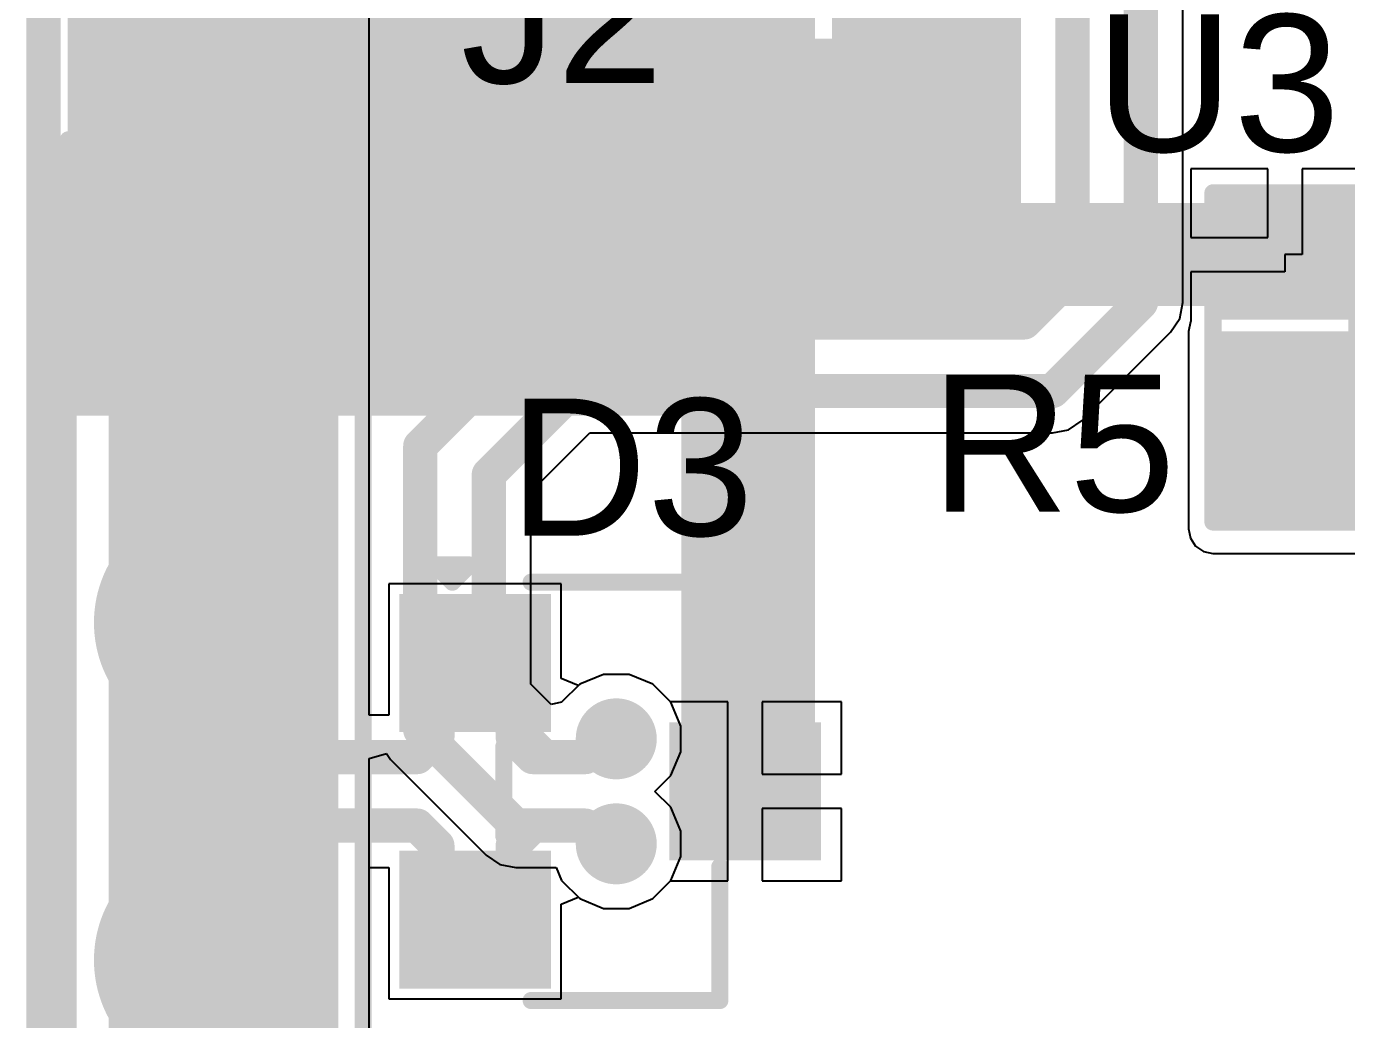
# Model space of a CAD drawing. Header units: millimetres. Extents: x -0.06 to 2.07, y -0.2 to 1.65.
# Drawn here: x -0.064 to 0.321, y 0.2529 to 0.5425 of the extents above; entities that cross this region are included whole.
import ezdxf

# ---------------------------------------------------------------- set-up
doc = ezdxf.new("R2010")
doc.units = ezdxf.units.MM
doc.header["$MEASUREMENT"] = 0
for name, color, linetype in [('BottomLayer', 5, 'Continuous'), ('Mechanical2', 216, 'Continuous'), ('TopLayer', 1, 'Continuous'), ('TopOverlay', 2, 'Continuous'), ('TopPaste', 8, 'Continuous'), ('TopSolder', 216, 'Continuous'), ('ViaHoleLayer', 16, 'Continuous')]:
    doc.layers.add(name, color=color, linetype=linetype)
doc.styles.add('Arial', font='', dxfattribs={"height": 0.2})
doc.styles.get('Arial').set_extended_font_data('Arial')

# ---------------------------------------------------------------- blocks, each defined once
blk = doc.blocks.new('R___0603_14')
at = {"layer": 'TopLayer'}
for points in [[(-0.015, 0.0175), (-0.015, -0.0175), (-0.045, -0.0175), (-0.045, 0.0175)], [(0.045, 0.0175), (0.045, -0.0175), (0.015, -0.0175), (0.015, 0.0175)]]:
    blk.add_hatch(color=1, dxfattribs=at).paths.add_polyline_path(points)
at = {"layer": 'TopPaste'}
for points in [[(-0.015, 0.0175), (-0.015, -0.0175), (-0.045, -0.0175), (-0.045, 0.0175)], [(0.045, 0.0175), (0.045, -0.0175), (0.015, -0.0175), (0.015, 0.0175)]]:
    blk.add_hatch(color=8, dxfattribs=at).paths.add_polyline_path(points)
at = {"layer": 'TopSolder'}
for points in [[(-0.011, 0.0215), (-0.011, -0.0215), (-0.049, -0.0215), (-0.049, 0.0215)], [(0.049, 0.0215), (0.049, -0.0215), (0.011, -0.0215), (0.011, 0.0215)]]:
    blk.add_hatch(color=216, dxfattribs=at).paths.add_polyline_path(points)
at = {"layer": 'TopOverlay', "const_width": 0.005}
for points in [[(0.048, 0.021), (-0.048, 0.021)], [(-0.048, -0.021), (-0.048, 0.021)], [(0.048, -0.021), (0.048, 0.021)], [(0.048, -0.021), (-0.048, -0.021)]]:
    blk.add_lwpolyline(points, dxfattribs=at)
at = {"layer": 'TopOverlay', "const_width": 0.0025}
for points in [[(-0.04925, 0.021, 1), (-0.04675, 0.021, 1)], [(-0.04925, 0.021, 1), (-0.04675, 0.021, 1)], [(0.04675, 0.021, 1), (0.04925, 0.021, 1)], [(0.04675, 0.021, 1), (0.04925, 0.021, 1)], [(-0.04925, -0.021, 1), (-0.04675, -0.021, 1)], [(-0.04925, -0.021, 1), (-0.04675, -0.021, 1)], [(0.04675, -0.021, 1), (0.04925, -0.021, 1)], [(0.04675, -0.021, 1), (0.04925, -0.021, 1)]]:
    blk.add_lwpolyline(points, format="xyb", close=True, dxfattribs=at)
blk = doc.blocks.new('P____4_P___25')
at = {"layer": 'TopLayer'}
h = blk.add_hatch(color=1, dxfattribs=at)
edge = h.paths.add_edge_path()
edge.add_arc((-0.14764, 0), 0.0315, 0, 360)
h = blk.add_hatch(color=1, dxfattribs=at)
edge = h.paths.add_edge_path()
edge.add_arc((-0.04921, 0), 0.0315, 0, 360)
h = blk.add_hatch(color=1, dxfattribs=at)
edge = h.paths.add_edge_path()
edge.add_arc((0.04921, 0), 0.0315, 0, 360)
h = blk.add_hatch(color=1, dxfattribs=at)
edge = h.paths.add_edge_path()
edge.add_arc((0.14764, 0), 0.0315, 0, 360)
at = {"layer": 'TopPaste'}
h = blk.add_hatch(color=8, dxfattribs=at)
edge = h.paths.add_edge_path()
edge.add_arc((-0.14764, 0), 0.0315, 0, 360)
h = blk.add_hatch(color=8, dxfattribs=at)
edge = h.paths.add_edge_path()
edge.add_arc((-0.04921, 0), 0.0315, 0, 360)
h = blk.add_hatch(color=8, dxfattribs=at)
edge = h.paths.add_edge_path()
edge.add_arc((0.04921, 0), 0.0315, 0, 360)
h = blk.add_hatch(color=8, dxfattribs=at)
edge = h.paths.add_edge_path()
edge.add_arc((0.14764, 0), 0.0315, 0, 360)
at = {"layer": 'TopSolder'}
h = blk.add_hatch(color=216, dxfattribs=at)
edge = h.paths.add_edge_path()
edge.add_arc((-0.14764, 0), 0.0355, 0, 360)
h = blk.add_hatch(color=216, dxfattribs=at)
edge = h.paths.add_edge_path()
edge.add_arc((-0.04921, 0), 0.0355, 0, 360)
h = blk.add_hatch(color=216, dxfattribs=at)
edge = h.paths.add_edge_path()
edge.add_arc((0.04921, 0), 0.0355, 0, 360)
h = blk.add_hatch(color=216, dxfattribs=at)
edge = h.paths.add_edge_path()
edge.add_arc((0.14764, 0), 0.0355, 0, 360)
at = {"layer": 'TopOverlay', "const_width": 0.005}
for points in [[(-0.19, 0.043), (-0.19, -0.043)], [(-0.19, 0.043), (0.19, 0.043)], [(0.19, 0.043), (0.19, -0.043)], [(-0.201, 0), (-0.201, -0.01)], [(-0.201, 0), (-0.196, -0.005)], [(-0.196, -0.005), (-0.201, -0.01)], [(-0.19, -0.043), (0.19, -0.043)]]:
    blk.add_lwpolyline(points, dxfattribs=at)
at = {"layer": 'TopOverlay', "const_width": 0.0025}
for points in [[(-0.19125, 0.043, 1), (-0.18875, 0.043, 1)], [(-0.19125, 0.043, 1), (-0.18875, 0.043, 1)], [(0.18875, 0.043, 1), (0.19125, 0.043, 1)], [(0.18875, 0.043, 1), (0.19125, 0.043, 1)], [(-0.20225, 0, 1), (-0.19975, 0, 1)], [(-0.20225, 0, 1), (-0.19975, 0, 1)], [(-0.19725, -0.005, 1), (-0.19475, -0.005, 1)], [(-0.19725, -0.005, 1), (-0.19475, -0.005, 1)], [(-0.20225, -0.01, 1), (-0.19975, -0.01, 1)], [(-0.20225, -0.01, 1), (-0.19975, -0.01, 1)], [(-0.19125, -0.043, 1), (-0.18875, -0.043, 1)], [(-0.19125, -0.043, 1), (-0.18875, -0.043, 1)], [(0.18875, -0.043, 1), (0.19125, -0.043, 1)], [(0.18875, -0.043, 1), (0.19125, -0.043, 1)]]:
    blk.add_lwpolyline(points, format="xyb", close=True, dxfattribs=at)
blk = doc.blocks.new('S___23_29')
at = {"layer": 'TopLayer'}
for points in [[(-0.01614, 0.05748), (0.01614, 0.05748), (0.01614, 0.02126), (-0.01614, 0.02126)], [(-0.05354, -0.02126), (-0.02126, -0.02126), (-0.02126, -0.05748), (-0.05354, -0.05748)], [(0.02126, -0.02126), (0.05354, -0.02126), (0.05354, -0.05748), (0.02126, -0.05748)]]:
    blk.add_hatch(color=1, dxfattribs=at).paths.add_polyline_path(points)
at = {"layer": 'TopPaste'}
for points in [[(-0.01614, 0.05748), (0.01614, 0.05748), (0.01614, 0.02126), (-0.01614, 0.02126)], [(-0.05354, -0.02126), (-0.02126, -0.02126), (-0.02126, -0.05748), (-0.05354, -0.05748)], [(0.02126, -0.02126), (0.05354, -0.02126), (0.05354, -0.05748), (0.02126, -0.05748)]]:
    blk.add_hatch(color=8, dxfattribs=at).paths.add_polyline_path(points)
at = {"layer": 'TopSolder'}
for points in [[(-0.02014, 0.06148), (0.02014, 0.06148), (0.02014, 0.01726), (-0.02014, 0.01726)], [(-0.05754, -0.01726), (-0.01726, -0.01726), (-0.01726, -0.06148), (-0.05754, -0.06148)], [(0.01726, -0.01726), (0.05754, -0.01726), (0.05754, -0.06148), (0.01726, -0.06148)]]:
    blk.add_hatch(color=216, dxfattribs=at).paths.add_polyline_path(points)
at = {"layer": 'TopOverlay', "const_width": 0.005}
for points in [[(-0.061, -0.023), (-0.061, 0.032)], [(-0.022, 0.032), (-0.061, 0.032)], [(0.061, 0.032), (0.022, 0.032)], [(0.061, -0.023), (0.061, 0.032)], [(0.013, -0.031), (-0.013, -0.031)], [(-0.061, -0.046), (-0.066, -0.041)], [(-0.066, -0.051), (-0.066, -0.041)], [(-0.066, -0.051), (-0.061, -0.046)]]:
    blk.add_lwpolyline(points, dxfattribs=at)
at = {"layer": 'TopOverlay', "const_width": 0.0025}
for points in [[(-0.06225, 0.032, 1), (-0.05975, 0.032, 1)], [(-0.06225, 0.032, 1), (-0.05975, 0.032, 1)], [(-0.02325, 0.032, 1), (-0.02075, 0.032, 1)], [(0.02075, 0.032, 1), (0.02325, 0.032, 1)], [(0.05975, 0.032, 1), (0.06225, 0.032, 1)], [(0.05975, 0.032, 1), (0.06225, 0.032, 1)], [(-0.06225, -0.023, 1), (-0.05975, -0.023, 1)], [(0.05975, -0.023, 1), (0.06225, -0.023, 1)], [(-0.01425, -0.031, 1), (-0.01175, -0.031, 1)], [(0.01175, -0.031, 1), (0.01425, -0.031, 1)], [(-0.06725, -0.041, 1), (-0.06475, -0.041, 1)], [(-0.06725, -0.041, 1), (-0.06475, -0.041, 1)], [(-0.06225, -0.046, 1), (-0.05975, -0.046, 1)], [(-0.06225, -0.046, 1), (-0.05975, -0.046, 1)], [(-0.06725, -0.051, 1), (-0.06475, -0.051, 1)], [(-0.06725, -0.051, 1), (-0.06475, -0.051, 1)]]:
    blk.add_lwpolyline(points, format="xyb", close=True, dxfattribs=at)

msp = doc.modelspace()

# ---------------------------------------------------------------- hatches: boundary and pattern name
at = {"layer": 'BottomLayer'}
for points in [[(0.17093, 1.16427), (0.17093, 0.475), (0.226, 0.475), (0.226, 1.16427)], [(0.027, 0.093), (0.027, 0.539), (-0.04, 0.539), (-0.04, 0.093)], [(-0.037, 0.475), (0.22173, 0.475), (0.22173, 0.53893), (-0.037, 0.53893)]]:
    msp.add_hatch(color=5, dxfattribs=at).paths.add_polyline_path(points)
h = msp.add_hatch(color=5, dxfattribs=at)
edge = h.paths.add_edge_path()
edge.add_arc((0.108, 0.33476), 0.01181, 0, 360)
h = msp.add_hatch(color=5, dxfattribs=at)
edge = h.paths.add_edge_path()
edge.add_arc((0.108, 0.30414), 0.01181, 0, 360)
at = {"layer": 'TopLayer'}
for points in [[(-0.052, 0.429), (0.083, 0.429), (0.083, 0.802), (-0.052, 0.802)], [(0.064, 0.429), (0.166, 0.429), (0.166, 0.652), (0.064, 0.652)], [(0.148, 0.461), (0.387, 0.461), (0.387, 0.491), (0.148, 0.491)], [(0.282, 0.396), (0.387, 0.396), (0.387, 0.4536), (0.282, 0.4536)], [(0.127, 0.303), (0.166, 0.303), (0.166, 0.445), (0.127, 0.445)]]:
    msp.add_hatch(color=1, dxfattribs=at).paths.add_polyline_path(points)
h = msp.add_hatch(color=1, dxfattribs=at)
edge = h.paths.add_edge_path()
edge.add_arc((0.108, 0.33476), 0.01181, 0, 360)
h = msp.add_hatch(color=1, dxfattribs=at)
edge = h.paths.add_edge_path()
edge.add_arc((0.108, 0.30414), 0.01181, 0, 360)
at = {"layer": 'ViaHoleLayer'}
h = msp.add_hatch(color=16, dxfattribs=at)
edge = h.paths.add_edge_path()
edge.add_arc((0.108, 0.33476), 0.00591, 0, 360)
h = msp.add_hatch(color=16, dxfattribs=at)
edge = h.paths.add_edge_path()
edge.add_arc((0.108, 0.30414), 0.00591, 0, 360)

# ---------------------------------------------------------------- linework, layer by layer
at = {"layer": 'BottomLayer'}
for p, q in [((0.27324, 0.462), (0.27324, 0.60472)), ((0.2723, 0.45732), (0.27324, 0.462)), ((0.26965, 0.45335), (0.2723, 0.45732)), ((0.24386, 0.42756), (0.26965, 0.45335)), ((0.2399, 0.42491), (0.24386, 0.42756)), ((0.08309, 0.40679), (0.10028, 0.42398)), ((0.10028, 0.42398), (0.23521, 0.42398)), ((0.23521, 0.42398), (0.2399, 0.42491)), ((0.08309, 0.35071), (0.08309, 0.40679)), ((0.08899, 0.34481), (0.08309, 0.35071)), ((0.09734, 0.35071), (0.09205, 0.34542)), ((0.10426, 0.35357), (0.09734, 0.35071)), ((0.11174, 0.35357), (0.10426, 0.35357)), ((0.11866, 0.35071), (0.11174, 0.35357)), ((0.12395, 0.34542), (0.11866, 0.35071)), ((0.09205, 0.34542), (0.08899, 0.34481)), ((0.12681, 0.3385), (0.12395, 0.34542)), ((0.12681, 0.33102), (0.12681, 0.3385)), ((0.03598, 0.32901), (0.04098, 0.33053)), ((0.03598, 0.04351), (0.03598, 0.32901)), ((0.04098, 0.33053), (0.04221, 0.3287)), ((0.04221, 0.3287), (0.07011, 0.3008)), ((0.12395, 0.3241), (0.12681, 0.33102)), ((0.11929, 0.31945), (0.12395, 0.3241)), ((0.12395, 0.31479), (0.11929, 0.31945)), ((0.12681, 0.30788), (0.12395, 0.31479)), ((0.12681, 0.3004), (0.12681, 0.30788)), ((0.07011, 0.3008), (0.07408, 0.29814)), ((0.12395, 0.29348), (0.12681, 0.3004)), ((0.07408, 0.29814), (0.07876, 0.29721)), ((0.07876, 0.29721), (0.09051, 0.29721)), ((0.09051, 0.29721), (0.09205, 0.29348)), ((0.09205, 0.29348), (0.09734, 0.28819)), ((0.11866, 0.28819), (0.12395, 0.29348)), ((0.09734, 0.28819), (0.10426, 0.28533)), ((0.10426, 0.28533), (0.11174, 0.28533)), ((0.11174, 0.28533), (0.11866, 0.28819))]:
    msp.add_line(p, q, dxfattribs=at)
for points, const_width in [([(0.241, 0.47028), (0.241, 0.71448)], 0.01), ([(0.261, 0.462), (0.261, 0.60472)], 0.01), ([(-0.0088, 0.50793), (-0.00673, 0.51)], 0.04), ([(0.22693, 0.45621), (0.241, 0.47028)], 0.01), ([(0.23521, 0.43621), (0.261, 0.462)], 0.01), ([(0.05086, 0.42014), (0.08693, 0.45621)], 0.01), ([(0.08693, 0.45621), (0.22693, 0.45621)], 0.01), ([(0.07086, 0.41186), (0.09521, 0.43621)], 0.01), ([(0.09521, 0.43621), (0.23521, 0.43621)], 0.01), ([(0.05086, 0.33735), (0.05086, 0.42014)], 0.01), ([(0.07086, 0.34564), (0.07086, 0.41186)], 0.01), ([(0.07086, 0.34564), (0.08705, 0.32945)], 0.01), ([(0.05086, 0.33735), (0.07876, 0.30945)], 0.01), ([(0.099, 0.32945), (0.10431, 0.33476)], 0.01), ([(0.10431, 0.33476), (0.108, 0.33476)], 0.01), ([(0.08705, 0.32945), (0.099, 0.32945)], 0.01), ([(0.07876, 0.30945), (0.099, 0.30945)], 0.01), ([(0.099, 0.30945), (0.10431, 0.30414)], 0.01), ([(0.10431, 0.30414), (0.108, 0.30414)], 0.01)]:
    msp.add_lwpolyline(points, dxfattribs=dict(at, const_width=const_width))
for points, const_width in [([(-0.0188, 0.50793, 1), (0.0012, 0.50793, 1)], 0.02), ([(-0.01673, 0.51, 1), (0.00327, 0.51, 1)], 0.02), ([(0.2385, 0.47028, 1), (0.2435, 0.47028, 1)], 0.005), ([(0.2385, 0.47028, 1), (0.2435, 0.47028, 1)], 0.005), ([(0.2585, 0.462, 1), (0.2635, 0.462, 1)], 0.005), ([(0.2585, 0.462, 1), (0.2635, 0.462, 1)], 0.005), ([(0.08443, 0.45621, 1), (0.08943, 0.45621, 1)], 0.005), ([(0.08443, 0.45621, 1), (0.08943, 0.45621, 1)], 0.005), ([(0.22443, 0.45621, 1), (0.22943, 0.45621, 1)], 0.005), ([(0.22443, 0.45621, 1), (0.22943, 0.45621, 1)], 0.005), ([(0.09271, 0.43621, 1), (0.09771, 0.43621, 1)], 0.005), ([(0.09271, 0.43621, 1), (0.09771, 0.43621, 1)], 0.005), ([(0.23271, 0.43621, 1), (0.23771, 0.43621, 1)], 0.005), ([(0.23271, 0.43621, 1), (0.23771, 0.43621, 1)], 0.005), ([(0.04836, 0.42014, 1), (0.05336, 0.42014, 1)], 0.005), ([(0.04836, 0.42014, 1), (0.05336, 0.42014, 1)], 0.005), ([(0.06836, 0.41186, 1), (0.07336, 0.41186, 1)], 0.005), ([(0.06836, 0.41186, 1), (0.07336, 0.41186, 1)], 0.005), ([(0.06836, 0.34564, 1), (0.07336, 0.34564, 1)], 0.005), ([(0.06836, 0.34564, 1), (0.07336, 0.34564, 1)], 0.005), ([(0.04836, 0.33735, 1), (0.05336, 0.33735, 1)], 0.005), ([(0.04836, 0.33735, 1), (0.05336, 0.33735, 1)], 0.005), ([(0.10181, 0.33476, 1), (0.10681, 0.33476, 1)], 0.005), ([(0.10181, 0.33476, 1), (0.10681, 0.33476, 1)], 0.005), ([(0.1055, 0.33476, 1), (0.1105, 0.33476, 1)], 0.005), ([(0.08455, 0.32945, 1), (0.08955, 0.32945, 1)], 0.005), ([(0.08455, 0.32945, 1), (0.08955, 0.32945, 1)], 0.005), ([(0.0965, 0.32945, 1), (0.1015, 0.32945, 1)], 0.005), ([(0.0965, 0.32945, 1), (0.1015, 0.32945, 1)], 0.005), ([(0.07626, 0.30945, 1), (0.08126, 0.30945, 1)], 0.005), ([(0.07626, 0.30945, 1), (0.08126, 0.30945, 1)], 0.005), ([(0.0965, 0.30945, 1), (0.1015, 0.30945, 1)], 0.005), ([(0.0965, 0.30945, 1), (0.1015, 0.30945, 1)], 0.005), ([(0.10181, 0.30414, 1), (0.10681, 0.30414, 1)], 0.005), ([(0.10181, 0.30414, 1), (0.10681, 0.30414, 1)], 0.005), ([(0.1055, 0.30414, 1), (0.1105, 0.30414, 1)], 0.005)]:
    msp.add_lwpolyline(points, format="xyb", close=True, dxfattribs=dict(at, const_width=const_width))
at = {"layer": 'Mechanical2', "const_width": 0.01}
msp.add_lwpolyline([(-0.059, -0.059), (-0.059, 1.646)], dxfattribs=at)
at = {"layer": 'TopLayer'}
for p, q in [((0.03598, 0.34168), (0.03598, 0.55668)), ((0.298, 0.501), (0.2755, 0.501)), ((0.2755, 0.501), (0.2755, 0.481)), ((0.298, 0.481), (0.298, 0.501)), ((0.32986, 0.501), (0.308, 0.501)), ((0.308, 0.501), (0.308, 0.476)), ((0.2755, 0.481), (0.298, 0.481)), ((0.308, 0.476), (0.303, 0.476)), ((0.303, 0.476), (0.303, 0.471)), ((0.303, 0.471), (0.2755, 0.471)), ((0.2755, 0.471), (0.2755, 0.45647)), ((0.27541, 0.45633), (0.27486, 0.4536)), ((0.2755, 0.45647), (0.27541, 0.45633)), ((0.27486, 0.4536), (0.27486, 0.396)), ((0.27486, 0.396), (0.27541, 0.39327)), ((0.27541, 0.39327), (0.27695, 0.39095)), ((0.27695, 0.39095), (0.27927, 0.38941)), ((0.27927, 0.38941), (0.282, 0.38886)), ((0.282, 0.38886), (0.387, 0.38886)), ((0.09194, 0.37999), (0.04172, 0.37999)), ((0.04172, 0.37999), (0.04172, 0.34168)), ((0.09194, 0.35237), (0.09194, 0.37999)), ((0.09694, 0.3503), (0.09194, 0.35237)), ((0.09734, 0.35071), (0.09694, 0.3503)), ((0.10426, 0.35357), (0.09734, 0.35071)), ((0.11174, 0.35357), (0.10426, 0.35357)), ((0.11866, 0.35071), (0.11174, 0.35357)), ((0.12377, 0.34559), (0.11866, 0.35071)), ((0.14057, 0.34559), (0.12377, 0.34559)), ((0.14057, 0.31945), (0.14057, 0.34559)), ((0.17368, 0.34559), (0.15057, 0.34559)), ((0.15057, 0.34559), (0.15057, 0.32445)), ((0.17368, 0.32445), (0.17368, 0.34559)), ((0.04172, 0.34168), (0.03598, 0.34168)), ((0.15057, 0.32445), (0.17368, 0.32445)), ((0.14057, 0.29331), (0.14057, 0.31945)), ((0.17368, 0.31445), (0.15057, 0.31445)), ((0.15057, 0.31445), (0.15057, 0.29331)), ((0.17368, 0.29331), (0.17368, 0.31445)), ((0.03598, 0.04351), (0.03598, 0.29721)), ((0.03598, 0.29721), (0.04172, 0.29721)), ((0.04172, 0.29721), (0.04172, 0.25891)), ((0.11866, 0.28819), (0.12377, 0.29331)), ((0.12377, 0.29331), (0.14057, 0.29331)), ((0.15057, 0.29331), (0.17368, 0.29331)), ((0.09194, 0.28652), (0.09694, 0.28859)), ((0.09194, 0.25891), (0.09194, 0.28652)), ((0.09694, 0.28859), (0.09734, 0.28819)), ((0.09734, 0.28819), (0.10426, 0.28533)), ((0.10426, 0.28533), (0.11174, 0.28533)), ((0.11174, 0.28533), (0.11866, 0.28819)), ((0.04172, 0.25891), (0.09194, 0.25891))]:
    msp.add_line(p, q, dxfattribs=at)
at = {"layer": 'TopLayer', "const_width": 0.01}
for points in [[(-0.0088, 0.35525), (-0.0088, 0.36866)], [(-0.0088, 0.35525), (0.017, 0.32945)], [(0.05584, 0.34586), (0.06683, 0.35685)], [(0.06683, 0.35685), (0.07782, 0.34586)], [(0.05584, 0.33531), (0.05584, 0.34586)], [(0.07782, 0.33531), (0.07782, 0.34586)], [(0.04998, 0.32945), (0.05584, 0.33531)], [(0.07782, 0.33531), (0.08368, 0.32945)], [(0.017, 0.32945), (0.04998, 0.32945)], [(0.08368, 0.32945), (0.099, 0.32945)], [(-0.0088, 0.28365), (0.017, 0.30945)], [(0.017, 0.30945), (0.04998, 0.30945)], [(0.04998, 0.30945), (0.05584, 0.30359)], [(0.07782, 0.30359), (0.08368, 0.30945)], [(0.08368, 0.30945), (0.099, 0.30945)], [(0.05584, 0.29304), (0.05584, 0.30359)], [(0.07782, 0.29304), (0.07782, 0.30359)], [(0.05584, 0.29304), (0.06683, 0.28205)], [(0.06683, 0.28205), (0.07782, 0.29304)], [(-0.0088, 0.27024), (-0.0088, 0.28365)]]:
    msp.add_lwpolyline(points, dxfattribs=at)
at = {"layer": 'TopLayer', "const_width": 0.005}
for points in [[(-0.0113, 0.36866, 1), (-0.0063, 0.36866, 1)], [(-0.0113, 0.35525, 1), (-0.0063, 0.35525, 1)], [(-0.0113, 0.35525, 1), (-0.0063, 0.35525, 1)], [(0.06433, 0.35685, 1), (0.06933, 0.35685, 1)], [(0.06433, 0.35685, 1), (0.06933, 0.35685, 1)], [(0.05334, 0.34586, 1), (0.05834, 0.34586, 1)], [(0.05334, 0.34586, 1), (0.05834, 0.34586, 1)], [(0.07532, 0.34586, 1), (0.08032, 0.34586, 1)], [(0.07532, 0.34586, 1), (0.08032, 0.34586, 1)], [(0.05334, 0.33531, 1), (0.05834, 0.33531, 1)], [(0.05334, 0.33531, 1), (0.05834, 0.33531, 1)], [(0.07532, 0.33531, 1), (0.08032, 0.33531, 1)], [(0.07532, 0.33531, 1), (0.08032, 0.33531, 1)], [(0.0145, 0.32945, 1), (0.0195, 0.32945, 1)], [(0.0145, 0.32945, 1), (0.0195, 0.32945, 1)], [(0.04748, 0.32945, 1), (0.05248, 0.32945, 1)], [(0.04748, 0.32945, 1), (0.05248, 0.32945, 1)], [(0.08118, 0.32945, 1), (0.08618, 0.32945, 1)], [(0.08118, 0.32945, 1), (0.08618, 0.32945, 1)], [(0.0965, 0.32945, 1), (0.1015, 0.32945, 1)], [(0.0145, 0.30945, 1), (0.0195, 0.30945, 1)], [(0.0145, 0.30945, 1), (0.0195, 0.30945, 1)], [(0.04748, 0.30945, 1), (0.05248, 0.30945, 1)], [(0.04748, 0.30945, 1), (0.05248, 0.30945, 1)], [(0.08118, 0.30945, 1), (0.08618, 0.30945, 1)], [(0.08118, 0.30945, 1), (0.08618, 0.30945, 1)], [(0.0965, 0.30945, 1), (0.1015, 0.30945, 1)], [(0.05334, 0.30359, 1), (0.05834, 0.30359, 1)], [(0.05334, 0.30359, 1), (0.05834, 0.30359, 1)], [(0.07532, 0.30359, 1), (0.08032, 0.30359, 1)], [(0.07532, 0.30359, 1), (0.08032, 0.30359, 1)], [(0.05334, 0.29304, 1), (0.05834, 0.29304, 1)], [(0.05334, 0.29304, 1), (0.05834, 0.29304, 1)], [(0.07532, 0.29304, 1), (0.08032, 0.29304, 1)], [(0.07532, 0.29304, 1), (0.08032, 0.29304, 1)], [(-0.0113, 0.28365, 1), (-0.0063, 0.28365, 1)], [(-0.0113, 0.28365, 1), (-0.0063, 0.28365, 1)], [(0.06433, 0.28205, 1), (0.06933, 0.28205, 1)], [(0.06433, 0.28205, 1), (0.06933, 0.28205, 1)], [(-0.0113, 0.27024, 1), (-0.0063, 0.27024, 1)]]:
    msp.add_lwpolyline(points, format="xyb", close=True, dxfattribs=at)

# ---------------------------------------------------------------- block references
for name, p, rotation in [('P____4_P___25', (-0.0088, 0.31945), 90), ('R___0603_14', (0.303, 0.446), 270), ('S___23_29', (0.1062, 0.31945), 270)]:
    msp.add_blockref(name, p, dxfattribs=dict(rotation=rotation))

# ---------------------------------------------------------------- texts
at = {"layer": 'TopOverlay', "style": 'Arial'}
for s, p in [('J2', (0.06268, 0.52601)), ('U3', (0.24768, 0.50601)), ('R5', (0.19968, 0.40101)), ('D3', (0.07668, 0.39401))]:
    msp.add_text(s, height=0.04, dxfattribs=at).set_placement(p)

doc.saveas('drawing.dxf')
